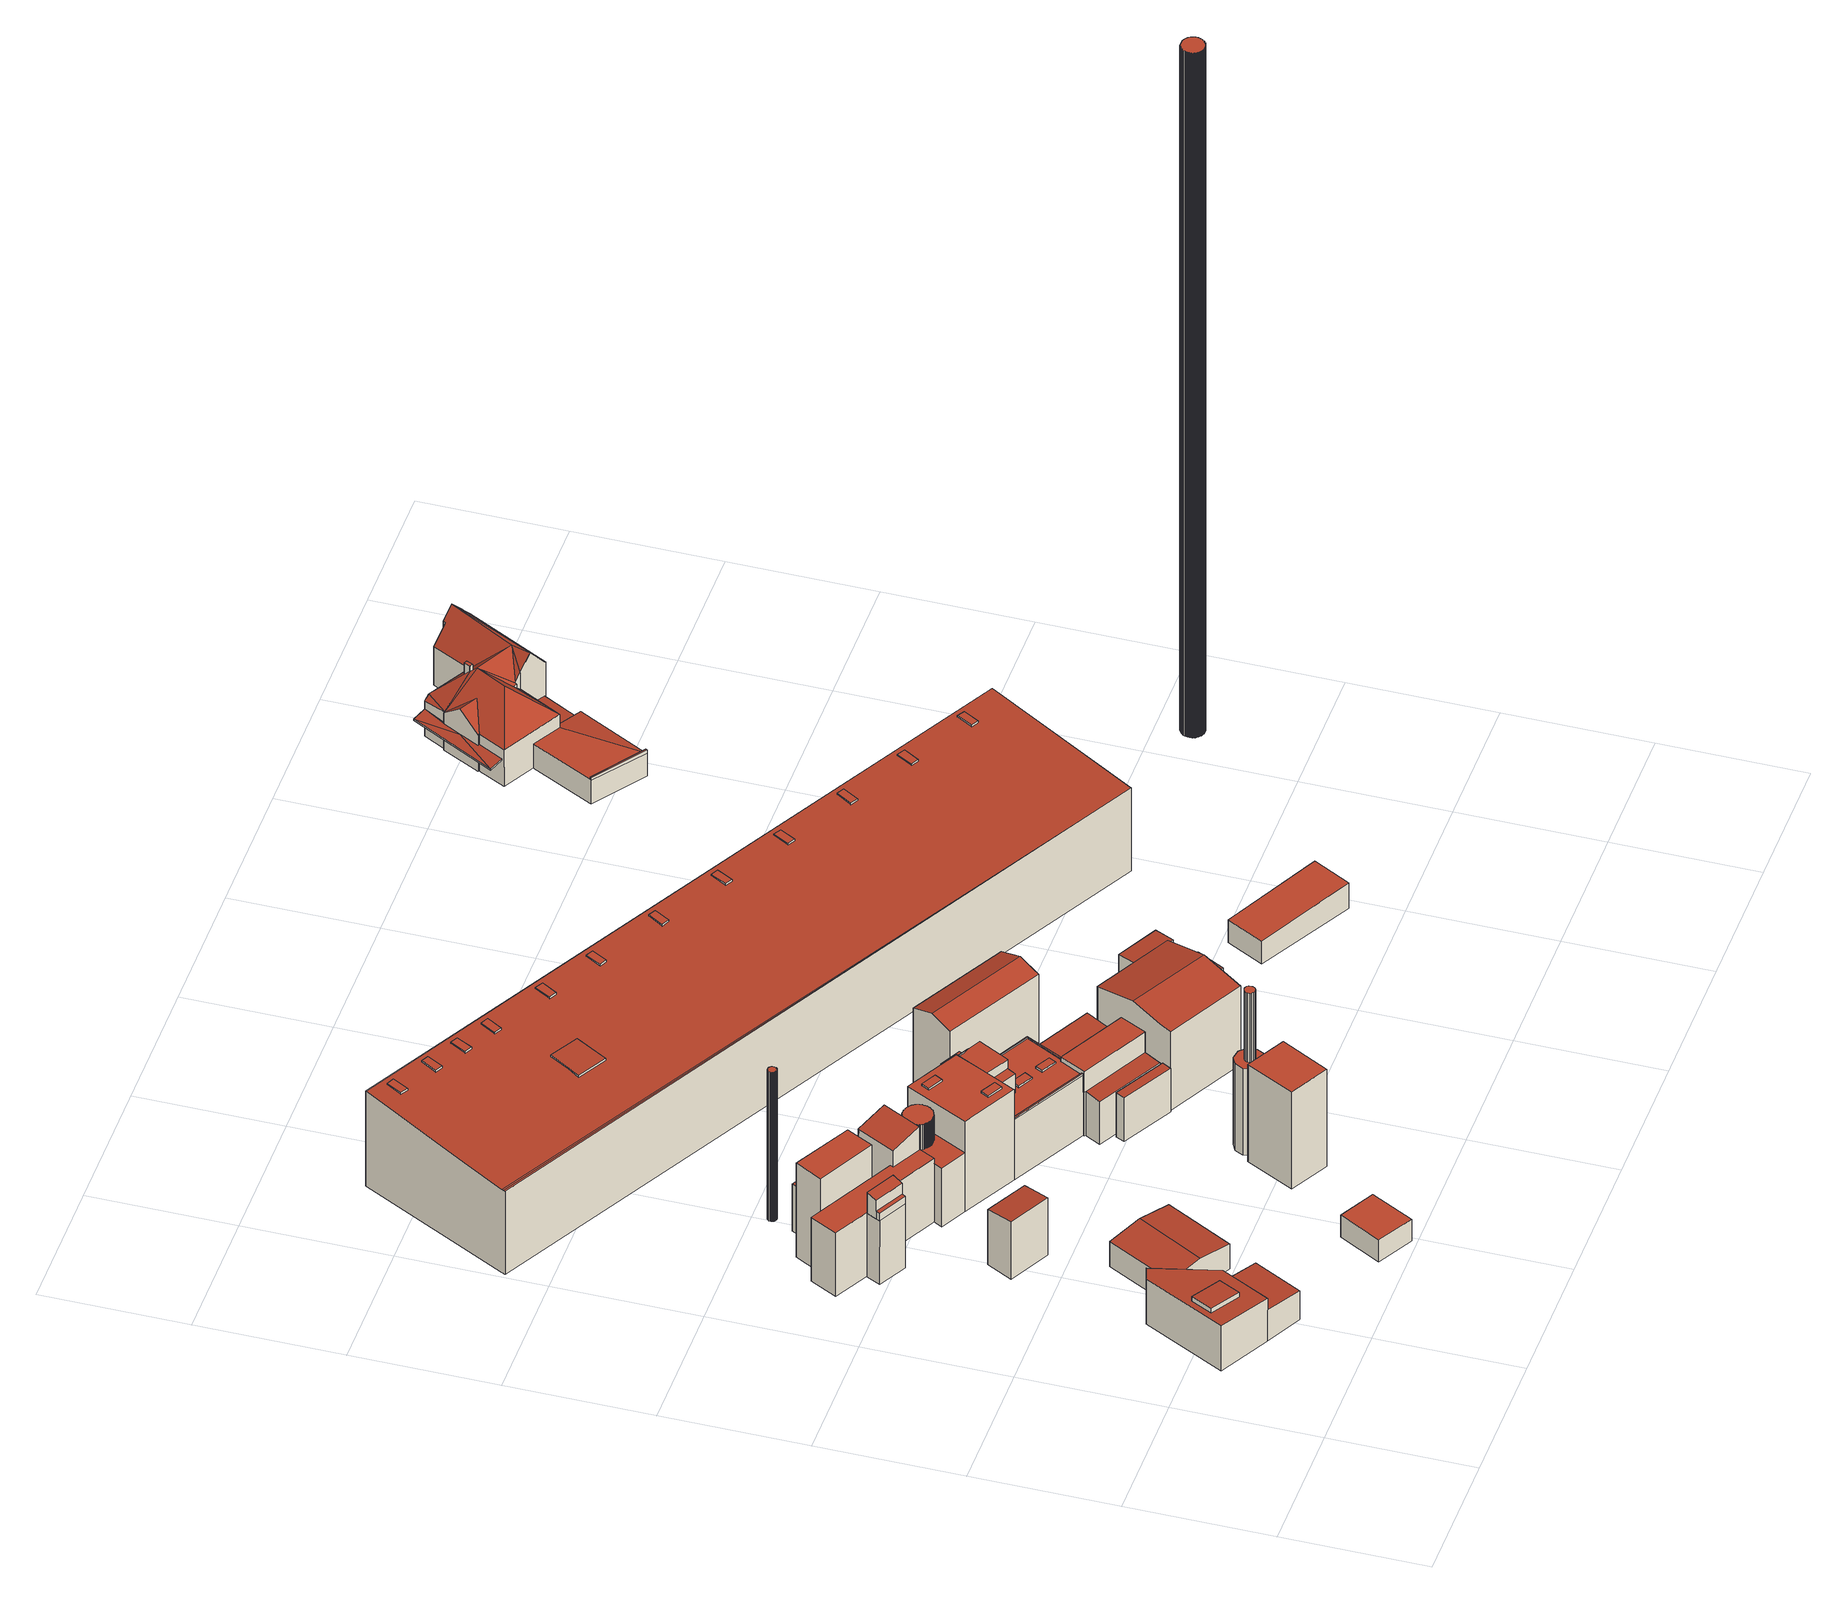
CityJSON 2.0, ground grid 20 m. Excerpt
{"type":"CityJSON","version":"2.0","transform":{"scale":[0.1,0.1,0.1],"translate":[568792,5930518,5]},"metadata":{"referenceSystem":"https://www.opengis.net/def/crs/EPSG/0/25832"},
"CityObjects":{
"building1":{"type":"Building","attributes":{"Grundfläche 2D":"137.976594","Grundhöhe NN":"5.525"},"geometry":[{"type":"Solid","lod":"3","boundaries":[[[[0,1,2,3]],[[4,5,6,7,8],[9,10,11,12]],[[13,14,15,16]],[[10,9,3,2]],[[9,12,0,3]],[[0,12,11,1]],[[2,1,11,10]],[[16,15,17,18]],[[13,16,18,19]],[[14,13,19,20]],[[8,21,17,15,4]],[[4,15,14,5]],[[5,14,20,22,6]],[[7,6,22,23]],[[8,7,23,21]],[[21,23,22,20,19,18,17]]]],"semantics":{"surfaces":[{"type":"RoofSurface"},{"type":"WallSurface"},{"type":"GroundSurface"}],"values":[[0,0,0,1,1,1,1,1,1,1,1,1,1,1,1,2]]}}]},
"building2":{"type":"Building","attributes":{"Grundfläche 2D":"109.393414","Grundhöhe NN":"5.597"},"geometry":[{"type":"Solid","lod":"3","boundaries":[[[[24,25,26,27]],[[28,25,24,29]],[[27,26,30,31]],[[29,24,27,31,32]],[[28,29,32,33]],[[30,26,25,28,33]],[[31,30,33,32]]]],"semantics":{"surfaces":[{"type":"RoofSurface"},{"type":"WallSurface"},{"type":"GroundSurface"}],"values":[[0,0,1,1,1,1,2]]}}]},
"building3":{"type":"Building","attributes":{"Grundfläche 2D":"26.640034","Grundhöhe NN":"5.057"},"geometry":[{"type":"Solid","lod":"3","boundaries":[[[[34,35,36,37]],[[38,39,37,36]],[[39,40,34,37]],[[40,41,35,34]],[[41,38,36,35]],[[41,40,39,38]]]],"semantics":{"surfaces":[{"type":"RoofSurface"},{"type":"WallSurface"},{"type":"GroundSurface"}],"values":[[0,1,1,1,1,2]]}}]},
"building4":{"type":"Building","attributes":{"Grundfläche 2D":"38.339686","Grundhöhe NN":"5.409"},"geometry":[{"type":"Solid","lod":"3","boundaries":[[[[42,43,44,45]],[[46,47,45,44]],[[47,48,42,45]],[[48,49,43,42]],[[49,46,44,43]],[[49,48,47,46]]]],"semantics":{"surfaces":[{"type":"RoofSurface"},{"type":"WallSurface"},{"type":"GroundSurface"}],"values":[[0,1,1,1,1,2]]}}]},
"building5":{"type":"Building","attributes":{"Grundfläche 2D":"38.323027","Grundhöhe NN":"5.623"},"geometry":[{"type":"Solid","lod":"3","boundaries":[[[[50,51,52,53]],[[54,55,53,52]],[[55,56,50,53]],[[56,57,51,50]],[[57,54,52,51]],[[57,56,55,54]]]],"semantics":{"surfaces":[{"type":"RoofSurface"},{"type":"WallSurface"},{"type":"GroundSurface"}],"values":[[0,1,1,1,1,2]]}}]},
"building6":{"type":"Building","attributes":{"Grundfläche 2D":"9.270917","Grundhöhe NN":"5.557"},"geometry":[{"type":"Solid","lod":"3","boundaries":[[[[58,59,60,61]],[[62,63,61,60]],[[63,64,58,61]],[[64,65,59,58]],[[65,62,60,59]],[[65,64,63,62]]]],"semantics":{"surfaces":[{"type":"RoofSurface"},{"type":"WallSurface"},{"type":"GroundSurface"}],"values":[[0,1,1,1,1,2]]}}]},
"building7":{"type":"Building","attributes":{"Grundfläche 2D":"1.098077","Grundhöhe NN":"5.563"},"geometry":[{"type":"Solid","lod":"3","boundaries":[[[[66,67,68,69,70,71,72,73,74,75,76,77,78,79,80,81,82,83,84,85,86,87,88,89,90,91,92,93,94,95,96,97,98,99,100,101,102,103,104,105,106,107,108]],[[109,110,69,68]],[[110,111,70,69]],[[111,112,71,70]],[[112,113,72,71]],[[114,115,67,66]],[[115,109,68,67]],[[113,116,73,72]],[[116,117,74,73]],[[117,118,75,74]],[[118,119,76,75]],[[119,120,77,76]],[[120,121,78,77]],[[121,122,79,78]],[[122,123,80,79]],[[123,124,81,80]],[[124,125,82,81]],[[125,126,83,82]],[[126,127,84,83]],[[127,128,85,84]],[[128,129,86,85]],[[129,130,87,86]],[[130,131,88,87]],[[131,132,89,88]],[[132,133,90,89]],[[133,134,91,90]],[[134,135,92,91]],[[135,136,93,92]],[[136,137,94,93]],[[137,138,95,94]],[[138,139,96,95]],[[139,140,97,96]],[[140,141,98,97]],[[141,142,99,98]],[[142,143,100,99]],[[143,144,101,100]],[[144,145,102,101]],[[145,146,103,102]],[[146,147,104,103]],[[147,148,105,104]],[[148,149,106,105]],[[149,150,107,106]],[[150,151,108,107]],[[151,114,66,108]],[[147,146,145,144,143,142,141,140,139,138,137,136,135,134,133,132,131,130,129,128,127,126,125,124,123,122,121,120,119,118,117,116,113,112,111,110,109,115,114,151,150,149,148]]]],"semantics":{"surfaces":[{"type":"RoofSurface"},{"type":"WallSurface"},{"type":"GroundSurface"}],"values":[[0,1,1,1,1,1,1,1,1,1,1,1,1,1,1,1,1,1,1,1,1,1,1,1,1,1,1,1,1,1,1,1,1,1,1,1,1,1,1,1,1,1,1,1,2]]}}]},
"building8":{"type":"Building","attributes":{"Grundfläche 2D":"495.885421","Grundhöhe NN":"5.409"},"children":["building8-1","building8-2","building8-3","building8-4","building8-5","building8-6","building8-7","building8-8","building8-9","building8-10","building8-11"],"geometry":[{"type":"MultiSurface","lod":"3","boundaries":[[[152,153,154,155,156]],[[157,158,159,160,161,162,163,164,165,166,167,168,169,170,171,172,173,174,175,176,177,178,179,180,181,182,183,184,185,186,187,188,189,190,191,192,193,194,195,196,197,198,199,200,201,202,203,204,205,206,207,208,209,210,211,212,213,214,215,216,217,218,219,220,221,222,223,224,225,226,227,228,229,230,231,232,233,234,235,236,237,238,239,240,241,242,243,244,245,246,247,248,249,250,251,252,253,254,255,256]],[[257,258,259,260,261,262,263,264]],[[265,266,267,268,269,270]],[[271,272,273,274,275,276,277,278,279,280,281,282,283,284,285,286,287,288,289]],[[290,291,292,293,294,295,296],[297,298,299,300,301,302,303,304,305,306,307,308,309,310,311,312,313,314,315,316,317,318,319,320,321,322,323,324,325,326,327,328,329,330,331,332,333,334,335,336,337,338,339,340,341,342,343,344,345,346,347,348,349,350,351,352,353,354,355,356,357,358,359,360,361,362,363,364,365,366,367,368,369,370,371,372,373,374,375,376,377,378,379,380,381,382,383,384,385,386,387,388,389,390,391,392,393,394,395,396]],[[397,398,399,400]],[[401,402,403,404]],[[405,406,407,408,409,410,411,412,413,414,415,416,417,418,419]],[[420,421,422,423]],[[424,425,283,282,154,153,152]],[[281,426,155,154,282]],[[280,427,156,155,426,428,429,430]],[[165,164,326,325]],[[325,324,166,165]],[[324,323,167,166]],[[335,334,256,255]],[[334,333,157,256]],[[333,332,158,157]],[[159,158,332,331]],[[160,159,331,330]],[[330,329,161,160]],[[329,328,162,161]],[[328,327,163,162]],[[164,163,327,326]],[[323,322,168,167]],[[169,168,322,321]],[[170,169,321,320]],[[320,319,171,170]],[[319,318,172,171]],[[318,317,173,172]],[[174,173,317,316]],[[175,174,316,315]],[[315,314,176,175]],[[314,313,177,176]],[[313,312,178,177]],[[312,311,179,178]],[[311,310,180,179]],[[310,309,181,180]],[[309,308,182,181]],[[308,307,183,182]],[[307,306,184,183]],[[306,305,185,184]],[[305,304,186,185]],[[187,186,304,303]],[[303,302,188,187]],[[302,301,189,188]],[[301,300,190,189]],[[300,299,191,190]],[[299,298,192,191]],[[298,297,193,192]],[[297,396,194,193]],[[396,395,195,194]],[[395,394,196,195]],[[394,393,197,196]],[[393,392,198,197]],[[392,391,199,198]],[[391,390,200,199]],[[390,389,201,200]],[[389,388,202,201]],[[203,202,388,387]],[[387,386,204,203]],[[386,385,205,204]],[[206,205,385,384]],[[384,383,207,206]],[[383,382,208,207]],[[382,381,209,208]],[[210,209,381]],[[381,380,210]],[[211,210,380,379]],[[379,378,212,211]],[[378,377,213,212]],[[377,376,214,213]],[[215,214,376,375]],[[216,215,375,374]],[[374,373,217,216]],[[373,372,218,217]],[[372,371,219,218]],[[220,219,371,370]],[[221,220,370,369]],[[369,368,222,221]],[[368,367,223,222]],[[367,366,224,223]],[[366,365,225,224]],[[365,364,226,225]],[[227,226,364,363]],[[228,227,363,362]],[[362,361,229,228]],[[361,360,230,229]],[[360,359,231,230]],[[359,358,232,231]],[[358,357,233,232]],[[357,356,234,233]],[[356,355,235,234]],[[355,354,236,235]],[[354,353,237,236]],[[353,352,238,237]],[[352,351,239,238]],[[351,350,240,239]],[[350,349,241,240]],[[349,348,242,241]],[[348,347,243,242]],[[347,346,244,243]],[[346,345,245,244]],[[345,344,246,245]],[[344,343,247,246]],[[343,342,248,247]],[[342,341,249,248]],[[341,340,250,249]],[[340,339,251,250]],[[339,338,252,251]],[[338,337,253,252]],[[337,336,254,253]],[[255,254,336,335]],[[401,259,258,398]],[[404,273,431,432,272,271,262,261,260,259,401]],[[433,288,434,435,264,263,262,271,289,436]],[[435,399,398,258,257,264]],[[266,265,270,437,287,286,285,284,424,152,156,427,438,439,267]],[[267,439,440,296,268]],[[268,296,295,269]],[[437,270,269,295,441,442,287]],[[287,442,443,434,288]],[[444,274,273,404,403,445]],[[275,274,444,446]],[[277,276,275,446,447]],[[278,277,447,448]],[[427,280,449,438]],[[280,279,278,448,449]],[[290,296,440,450]],[[293,451,452,294]],[[295,294,452,441]],[[435,434,443,453]],[[399,435,453,454]],[[400,399,454,455]],[[397,400,455,456]],[[402,401,398,397,456,457]],[[403,402,457,445]],[[420,405,291,290,421]],[[421,290,450,458,422]],[[406,423,422,458,459,407]],[[423,406,405,420]],[[408,407,459,460]],[[409,408,460,461]],[[410,409,461,462]],[[463,413,412,411,410,462,464]],[[414,413,463,465]],[[417,416,415,414,465,466]],[[417,466,451,293,418]],[[418,293,292,419]],[[419,292,291,405]],[[459,458,450,440,439,438,449,448,447,446,444,445,457,456,455,454,453,443,442,441,452,451,466,465,463,464,462,461,460]]],"semantics":{"surfaces":[{"type":"RoofSurface"},{"type":"WallSurface"},{"type":"GroundSurface"}],"values":[0,0,0,0,0,0,0,0,0,0,1,1,1,1,1,1,1,1,1,1,1,1,1,1,1,1,1,1,1,1,1,1,1,1,1,1,1,1,1,1,1,1,1,1,1,1,1,1,1,1,1,1,1,1,1,1,1,1,1,1,1,1,1,1,1,1,1,1,1,1,1,1,1,1,1,1,1,1,1,1,1,1,1,1,1,1,1,1,1,1,1,1,1,1,1,1,1,1,1,1,1,1,1,1,1,1,1,1,1,1,1,1,1,1,1,1,1,1,1,1,1,1,1,1,1,1,1,1,1,1,1,1,1,1,1,1,1,1,1,1,1,1,1,1,1,1,1,1,1,1,1,2]}}]},
"building8-1":{"type":"BuildingInstallation","parents":["building8"],"geometry":[{"type":"MultiSurface","lod":"3","boundaries":[[[467,468,469,470]],[[471,472,470,469]],[[467,470,472,473]],[[473,474,468,467]],[[469,468,474,471]]],"semantics":{"surfaces":[{"type":"RoofSurface"},{"type":"WallSurface"}],"values":[0,1,1,1,1]}}]},
"building8-2":{"type":"BuildingInstallation","parents":["building8"],"geometry":[{"type":"MultiSurface","lod":"3","boundaries":[[[475,476,477,478]],[[412,479,478,477,411]],[[479,480,475,478]],[[416,476,475,480,415]],[[416,411,477,476]]],"semantics":{"surfaces":[{"type":"RoofSurface"},{"type":"WallSurface"}],"values":[0,1,1,1,1]}}]},
"building8-3":{"type":"BuildingInstallation","parents":["building8"],"geometry":[{"type":"MultiSurface","lod":"3","boundaries":[[[481,480,479,482]],[[412,413,482,479]],[[413,414,481,482]],[[414,415,480,481]]],"semantics":{"surfaces":[{"type":"RoofSurface"},{"type":"WallSurface"}],"values":[0,1,1,1]}}]},
"building8-4":{"type":"BuildingInstallation","parents":["building8"],"geometry":[{"type":"MultiSurface","lod":"3","boundaries":[[[483,484,485,486]],[[487,488,486,485]],[[483,486,488,489]],[[489,490,484,483]],[[485,484,490,487]]],"semantics":{"surfaces":[{"type":"RoofSurface"},{"type":"WallSurface"}],"values":[0,1,1,1,1]}}]},
"building8-5":{"type":"BuildingInstallation","parents":["building8"],"geometry":[{"type":"MultiSurface","lod":"3","boundaries":[[[491,492,493,494]],[[495,496,494,493]],[[496,497,491,494]],[[492,491,497,498]],[[493,492,498,495]]],"semantics":{"surfaces":[{"type":"RoofSurface"},{"type":"WallSurface"}],"values":[0,1,1,1,1]}}]},
"building8-6":{"type":"BuildingInstallation","parents":["building8"],"geometry":[{"type":"MultiSurface","lod":"3","boundaries":[[[499,500,501,502]],[[276,277,499,502]],[[277,278,500,499]],[[278,279,501,500]]],"semantics":{"surfaces":[{"type":"RoofSurface"},{"type":"WallSurface"}],"values":[0,1,1,1]}}]},
"building8-7":{"type":"BuildingInstallation","parents":["building8"],"geometry":[{"type":"MultiSurface","lod":"3","boundaries":[[[429,503,504,505,430]],[[428,506,275,276,502,504,503,429]],[[502,501,505,504]],[[280,430,505,501,279]]],"semantics":{"surfaces":[{"type":"RoofSurface"},{"type":"WallSurface"}],"values":[0,1,1,1]}}]},
"building8-8":{"type":"BuildingInstallation","parents":["building8"],"geometry":[{"type":"MultiSurface","lod":"3","boundaries":[[[507,432,431,508,506,428,426]],[[273,274,508,431]],[[274,275,506,508]],[[426,281,509,507]],[[432,507,509,272]]],"semantics":{"surfaces":[{"type":"RoofSurface"},{"type":"WallSurface"}],"values":[0,1,1,1,1]}}]},
"building8-9":{"type":"BuildingInstallation","parents":["building8"],"geometry":[{"type":"MultiSurface","lod":"3","boundaries":[[[510,511,425,424]],[[284,285,510,424]],[[285,512,511,510]],[[425,511,512,283]]],"semantics":{"surfaces":[{"type":"RoofSurface"},{"type":"WallSurface"}],"values":[0,1,1,1]}}]},
"building8-10":{"type":"BuildingInstallation","parents":["building8"],"geometry":[{"type":"MultiSurface","lod":"3","boundaries":[[[513,514,515,516]],[[516,515,517,518]],[[513,516,518,519]],[[514,513,519,520]],[[515,514,520,517]]],"semantics":{"surfaces":[{"type":"RoofSurface"},{"type":"WallSurface"}],"values":[0,1,1,1,1]}}]},
"building8-11":{"type":"BuildingInstallation","parents":["building8"],"geometry":[{"type":"MultiSurface","lod":"3","boundaries":[[[437,433,436,521]],[[287,288,433,437]],[[289,286,521,436]],[[287,437,521,286]]],"semantics":{"surfaces":[{"type":"RoofSurface"},{"type":"WallSurface"}],"values":[0,1,1,1]}}]},
"building9":{"type":"Building","attributes":{"Grundfläche 2D":"46.608475","Grundhöhe NN":"5.614"},"geometry":[{"type":"Solid","lod":"3","boundaries":[[[[522,523,524,525]],[[523,522,526,527]],[[524,523,527,528]],[[525,524,528,529]],[[522,525,529,526]],[[527,526,529,528]]]],"semantics":{"surfaces":[{"type":"RoofSurface"},{"type":"WallSurface"},{"type":"GroundSurface"}],"values":[[0,1,1,1,1,2]]}}]},
"building10":{"type":"Building","attributes":{"Grundfläche 2D":"11.911009","Grundhöhe NN":"5.605"},"children":["building10-1"],"geometry":[{"type":"Solid","lod":"3","boundaries":[[[[530,531,532,533,534,535,536,537,538,539]],[[540,541,539,538]],[[541,542,530,539]],[[542,543,531,530]],[[543,544,532,531]],[[544,545,533,532]],[[545,546,534,533]],[[546,547,535,534]],[[547,548,536,535]],[[548,549,537,536]],[[549,540,538,537]],[[549,548,547,546,545,544,543,542,541,540]]]],"semantics":{"surfaces":[{"type":"RoofSurface"},{"type":"WallSurface"},{"type":"GroundSurface"}],"values":[[0,1,1,1,1,1,1,1,1,1,1,2]]}}]},
"building10-1":{"type":"BuildingInstallation","parents":["building10"],"geometry":[{"type":"MultiSurface","lod":"3","boundaries":[[[550,551,552,553,554,555,556,557,558,559,560,561,562,563,564,565,566,567,568]],[[569,570,554,553]],[[570,571,555,554]],[[572,569,553,552]],[[571,573,556,555]],[[557,556,573,574]],[[574,575,558,557]],[[575,576,559,558]],[[576,577,560,559]],[[577,578,561,560]],[[578,579,562,561]],[[579,580,563,562]],[[580,581,564,563]],[[581,582,565,564]],[[566,565,582,583]],[[583,584,567,566]],[[584,585,568,567]],[[585,586,550,568]],[[586,587,551,550]],[[587,572,552,551]]],"semantics":{"surfaces":[{"type":"RoofSurface"},{"type":"WallSurface"}],"values":[0,1,1,1,1,1,1,1,1,1,1,1,1,1,1,1,1,1,1,1]}}]},
"building11":{"type":"Building","attributes":{"Grundfläche 2D":"10.652985","Grundhöhe NN":"5.582"},"geometry":[{"type":"Solid","lod":"3","boundaries":[[[[588,589,590,591]],[[592,593,591,590]],[[593,594,588,591]],[[594,595,589,588]],[[595,592,590,589]],[[595,594,593,592]]]],"semantics":{"surfaces":[{"type":"RoofSurface"},{"type":"WallSurface"},{"type":"GroundSurface"}],"values":[[0,1,1,1,1,2]]}}]},
"building12":{"type":"Building","attributes":{"Grundfläche 2D":"98.725440","Grundhöhe NN":"5.495"},"geometry":[{"type":"Solid","lod":"3","boundaries":[[[[596,597,598,599]],[[600,597,596,601]],[[599,598,602,603]],[[601,596,599,603,604]],[[600,601,604,605]],[[602,598,597,600,605]],[[604,603,602,605]]]],"semantics":{"surfaces":[{"type":"RoofSurface"},{"type":"WallSurface"},{"type":"GroundSurface"}],"values":[[0,0,1,1,1,1,2]]}}]},
"building13":{"type":"Building","attributes":{"Grundfläche 2D":"179.184880","Grundhöhe NN":"5.582"},"geometry":[{"type":"Solid","lod":"3","boundaries":[[[[606,607,608,609,610,611]],[[612,613,609,608]],[[614,615,616,617]],[[618,619,620,621,622,623]],[[606,611,624,625]],[[614,617,626,627,623,622,612,608,607,606,625,628]],[[629,613,612,622,621,630]],[[611,610,609,613,629,624]],[[615,614,628,631]],[[616,615,631,632]],[[617,616,632,626]],[[618,623,627,633]],[[619,618,633,634]],[[620,619,634,635]],[[621,620,635,630]],[[632,631,628,625,624,629,630,635,634,633,627,626]]]],"semantics":{"surfaces":[{"type":"RoofSurface"},{"type":"WallSurface"},{"type":"GroundSurface"}],"values":[[0,0,0,0,1,1,1,1,1,1,1,1,1,1,1,2]]}}]},
"building14":{"type":"Building","attributes":{"Grundfläche 2D":"2652.436505","Grundhöhe NN":"5.262"},"children":["building14-1","building14-2","building14-3","building14-4","building14-5","building14-6","building14-7","building14-8","building14-9","building14-10","building14-11","building14-12"],"geometry":[{"type":"Solid","lod":"3","boundaries":[[[[636,637,638,639]],[[640,641,642,643,644],[645,646,647,648,649,650]],[[651,643,642]],[[652,643,651]],[[653,651,642]],[[650,637,636,646,645]],[[650,649,638,637]],[[647,639,638,649,648]],[[647,646,636,639]],[[654,655,656,652,651,653,642,641,640,657,658]],[[643,652,656,659]],[[644,643,659,660]],[[640,644,660,657]],[[656,655,654,658,657,660,659]]]],"semantics":{"surfaces":[{"type":"RoofSurface"},{"type":"WallSurface"},{"type":"GroundSurface"}],"values":[[0,0,0,0,0,1,1,1,1,1,1,1,1,2]]}}]},
"building14-1":{"type":"BuildingInstallation","parents":["building14"],"geometry":[{"type":"MultiSurface","lod":"3","boundaries":[[[661,662,663,664]],[[664,663,665,666]],[[661,664,666,667]],[[662,661,667,668]],[[663,662,668,665]]],"semantics":{"surfaces":[{"type":"RoofSurface"},{"type":"WallSurface"}],"values":[0,1,1,1,1]}}]},
"building14-2":{"type":"BuildingInstallation","parents":["building14"],"geometry":[{"type":"MultiSurface","lod":"3","boundaries":[[[669,670,671,672]],[[672,671,673,674]],[[669,672,674,675]],[[670,669,675,676]],[[671,670,676,673]]],"semantics":{"surfaces":[{"type":"RoofSurface"},{"type":"WallSurface"}],"values":[0,1,1,1,1]}}]},
"building14-3":{"type":"BuildingInstallation","parents":["building14"],"geometry":[{"type":"MultiSurface","lod":"3","boundaries":[[[677,678,679,680]],[[680,679,681,682]],[[677,680,682,683]],[[678,677,683,684]],[[679,678,684,681]]],"semantics":{"surfaces":[{"type":"RoofSurface"},{"type":"WallSurface"}],"values":[0,1,1,1,1]}}]},
"building14-4":{"type":"BuildingInstallation","parents":["building14"],"geometry":[{"type":"MultiSurface","lod":"3","boundaries":[[[685,686,687,688]],[[688,687,689,690]],[[685,688,690,691]],[[686,685,691,692]],[[687,686,692,689]]],"semantics":{"surfaces":[{"type":"RoofSurface"},{"type":"WallSurface"}],"values":[0,1,1,1,1]}}]},
"building14-5":{"type":"BuildingInstallation","parents":["building14"],"geometry":[{"type":"MultiSurface","lod":"3","boundaries":[[[693,694,695,696]],[[696,695,697,698]],[[693,696,698,699]],[[694,693,699,700]],[[695,694,700,697]]],"semantics":{"surfaces":[{"type":"RoofSurface"},{"type":"WallSurface"}],"values":[0,1,1,1,1]}}]},
"building14-6":{"type":"BuildingInstallation","parents":["building14"],"geometry":[{"type":"MultiSurface","lod":"3","boundaries":[[[701,702,703,704]],[[705,702,701,706,707]],[[705,708,703,702]],[[709,704,703,708,710]],[[709,706,701,704]]],"semantics":{"surfaces":[{"type":"RoofSurface"},{"type":"WallSurface"}],"values":[0,1,1,1,1]}}]},
"building14-7":{"type":"BuildingInstallation","parents":["building14"],"geometry":[{"type":"MultiSurface","lod":"3","boundaries":[[[711,712,713,714]],[[714,713,715,716]],[[711,714,716,717]],[[712,711,717,718]],[[713,712,718,715]]],"semantics":{"surfaces":[{"type":"RoofSurface"},{"type":"WallSurface"}],"values":[0,1,1,1,1]}}]},
"building14-8":{"type":"BuildingInstallation","parents":["building14"],"geometry":[{"type":"MultiSurface","lod":"3","boundaries":[[[719,720,721,722]],[[722,721,723,724]],[[719,722,724,725]],[[720,719,725,726]],[[721,720,726,723]]],"semantics":{"surfaces":[{"type":"RoofSurface"},{"type":"WallSurface"}],"values":[0,1,1,1,1]}}]},
"building14-9":{"type":"BuildingInstallation","parents":["building14"],"geometry":[{"type":"MultiSurface","lod":"3","boundaries":[[[727,728,729,730]],[[730,729,731,732]],[[727,730,732,733]],[[728,727,733,734]],[[729,728,734,731]]],"semantics":{"surfaces":[{"type":"RoofSurface"},{"type":"WallSurface"}],"values":[0,1,1,1,1]}}]},
"building14-10":{"type":"BuildingInstallation","parents":["building14"],"geometry":[{"type":"MultiSurface","lod":"3","boundaries":[[[735,736,737,738,739]],[[740,739,738,737,741,742]],[[740,743,735,739]],[[743,744,736,735]],[[744,741,737,736]]],"semantics":{"surfaces":[{"type":"RoofSurface"},{"type":"WallSurface"}],"values":[0,1,1,1,1]}}]},
"building14-11":{"type":"BuildingInstallation","parents":["building14"],"geometry":[{"type":"MultiSurface","lod":"3","boundaries":[[[745,746,747,748]],[[748,747,749,750]],[[745,748,750,751]],[[746,745,751,752]],[[747,746,752,749]]],"semantics":{"surfaces":[{"type":"RoofSurface"},{"type":"WallSurface"}],"values":[0,1,1,1,1]}}]},
"building14-12":{"type":"BuildingInstallation","parents":["building14"],"geometry":[{"type":"MultiSurface","lod":"3","boundaries":[[[753,754,755,756]],[[756,755,757,758]],[[753,756,758,759]],[[754,753,759,760]],[[755,754,760,757]]],"semantics":{"surfaces":[{"type":"RoofSurface"},{"type":"WallSurface"}],"values":[0,1,1,1,1]}}]},
"building15":{"type":"Building","attributes":{"Grundfläche 2D":"88.670145","Grundhöhe NN":"5.543"},"geometry":[{"type":"Solid","lod":"3","boundaries":[[[[761,762,763,764]],[[765,766,764,763]],[[766,767,761,764]],[[767,768,762,761]],[[768,765,763,762]],[[768,767,766,765]]]],"semantics":{"surfaces":[{"type":"RoofSurface"},{"type":"WallSurface"},{"type":"GroundSurface"}],"values":[[0,1,1,1,1,2]]}}]},
"building16":{"type":"Building","attributes":{"Grundfläche 2D":"354.066482","Grundhöhe NN":"5.216"},"children":["building16-1","building16-2"],"geometry":[{"type":"Solid","lod":"3","boundaries":[[[[769,770,771]],[[769,772,773,774]],[[770,769,775]],[[769,776,777]],[[769,777,775]],[[774,778,779,780,776,769]],[[773,781,778,774]],[[782,780,779]],[[783,784,776,780,782]],[[785,783,786,787]],[[788,789,790]],[[789,791,790]],[[792,789,788,793,794,795]],[[770,775,792]],[[792,777,776,789]],[[776,784,796,797]],[[776,797,789]],[[797,791,789]],[[783,785,784]],[[788,790,798,799,800,801,802]],[[775,777,792]],[[803,804,805,806,807,808]],[[805,809,810,806]],[[811,812,813,814]],[[815,816,817,818,819]],[[820,821,816,822]],[[817,816,821]],[[820,822,823]],[[785,796,784]],[[787,797,796,785]],[[786,791,797,787]],[[812,811,824,825]],[[771,820,823,769]],[[826,827,828,829]],[[769,823,822,772]],[[830,826,829,831]],[[781,773,772,822,816,815]],[[832,830,831,833]],[[781,815,819,778]],[[834,832,833,835]],[[834,835,836,779,778,819,818,837]],[[806,782,779,836,838,807]],[[814,813,786,783,782,806,810]],[[839,799,798,790,791,786,813,812,825]],[[800,799,839,840]],[[802,801,841,842]],[[801,800,840,841]],[[793,788,802,842,843]],[[794,793,843,844]],[[795,794,844,845]],[[792,795,845,846]],[[820,771,770,792,846,828,827]],[[847,803,808,807,838,848]],[[804,803,847,849]],[[805,804,849,824,811,809]],[[809,811,814,810]],[[821,820,827,850]],[[817,821,850,851]],[[818,817,851,837]],[[825,824,849,847,848,838,836,835,833,831,829,828,846,845,844,843,842,841,840,839]],[[837,832,834]],[[827,830,832,837,851,850]],[[830,827,826]]]],"semantics":{"surfaces":[{"type":"RoofSurface"},{"type":"WallSurface"},{"type":"GroundSurface"}],"values":[[0,0,0,0,0,0,0,0,0,0,0,0,0,0,0,0,0,0,0,0,0,0,0,0,0,0,0,0,1,1,1,1,1,1,1,1,1,1,1,1,1,1,1,1,1,1,1,1,1,1,1,1,1,1,1,1,1,1,1,2,2,2,2]]}}]},
"building16-1":{"type":"BuildingInstallation","parents":["building16"],"geometry":[{"type":"MultiSurface","lod":"3","boundaries":[[[852,853,854,855,856]],[[853,852,775,777]],[[777,857,854,853]],[[857,858,855,854]],[[858,859,856,855]],[[859,775,852,856]]],"semantics":{"surfaces":[{"type":"RoofSurface"},{"type":"WallSurface"}],"values":[0,1,1,1,1,1]}}]},
"building16-2":{"type":"BuildingInstallation","parents":["building16"],"geometry":[{"type":"MultiSurface","lod":"3","boundaries":[[[860,861,862,863]],[[804,805,863,862]],[[805,808,860,863]],[[861,860,808,803]],[[803,804,862,861]]],"semantics":{"surfaces":[{"type":"RoofSurface"},{"type":"WallSurface"}],"values":[0,1,1,1,1]}}]},
"building17":{"type":"Building","attributes":{"Grundfläche 2D":"7.721328","Grundhöhe NN":"5.551"},"geometry":[{"type":"Solid","lod":"3","boundaries":[[[[864,865,866,867,868,869,870,871,872,873,874,875,876,877,878,879,880,881,882,883,884,885,886,887,888,889,890,891,892,893,894,895,896,897,898,899,900,901,902,903,904,905,906,907,908,909,910,911,912,913,914,915,916,917,918,919,920,921,922,923,924,925,926,927,928,929,930,931,932,933,934,935,936,937,938,939,940,941,942,943,944,945,946,947,948,949,950,951,952,953,954,955,956,957]],[[958,959,868,867]],[[959,960,869,868]],[[961,958,867,866]],[[962,963,952,951]],[[963,964,953,952]],[[964,965,954,953]],[[965,966,955,954]],[[966,967,956,955]],[[967,968,957,956]],[[968,969,864,957]],[[969,970,865,864]],[[970,961,866,865]],[[960,971,870,869]],[[971,972,871,870]],[[972,973,872,871]],[[973,974,873,872]],[[974,975,874,873]],[[975,976,875,874]],[[976,977,876,875]],[[977,978,877,876]],[[978,979,878,877]],[[979,980,879,878]],[[980,981,880,879]],[[981,982,881,880]],[[982,983,882,881]],[[983,984,883,882]],[[984,985,884,883]],[[985,986,885,884]],[[986,987,886,885]],[[987,988,887,886]],[[988,989,888,887]],[[989,990,889,888]],[[990,991,890,889]],[[991,992,891,890]],[[992,993,892,891]],[[993,994,893,892]],[[994,995,894,893]],[[995,996,895,894]],[[996,997,896,895]],[[997,998,897,896]],[[998,999,898,897]],[[999,1000,899,898]],[[1000,1001,900,899]],[[1001,1002,901,900]],[[1002,1003,902,901]],[[1003,1004,903,902]],[[1004,1005,904,903]],[[1005,1006,905,904]],[[1006,1007,906,905]],[[1007,1008,907,906]],[[1008,1009,908,907]],[[1009,1010,909,908]],[[1010,1011,910,909]],[[1011,1012,911,910]],[[1012,1013,912,911]],[[1013,1014,913,912]],[[1014,1015,914,913]],[[1015,1016,915,914]],[[1016,1017,916,915]],[[1017,1018,917,916]],[[1018,1019,918,917]],[[1019,1020,919,918]],[[1020,1021,920,919]],[[1021,1022,921,920]],[[1022,1023,922,921]],[[1023,1024,923,922]],[[1024,1025,924,923]],[[1025,1026,925,924]],[[1026,1027,926,925]],[[1027,1028,927,926]],[[1028,1029,928,927]],[[1029,1030,929,928]],[[1030,1031,930,929]],[[1031,1032,931,930]],[[1032,1033,932,931]],[[1033,1034,933,932]],[[1034,1035,934,933]],[[1035,1036,935,934]],[[1036,1037,936,935]],[[1037,1038,937,936]],[[1038,1039,938,937]],[[1039,1040,939,938]],[[1040,1041,940,939]],[[1041,1042,941,940]],[[1042,1043,942,941]],[[1043,1044,943,942]],[[1044,1045,944,943]],[[1045,1046,945,944]],[[1046,1047,946,945]],[[1047,1048,947,946]],[[1048,1049,948,947]],[[1049,1050,949,948]],[[1050,1051,950,949]],[[1051,962,951,950]],[[964,963,962,1051,1050,1049,1048,1047,1046,1045,1044,1043,1042,1041,1040,1039,1038,1037,1036,1035,1034,1033,1032,1031,1030,1029,1028,1027,1026,1025,1024,1023,1022,1021,1020,1019,1018,1017,1016,1015,1014,1013,1012,1011,1010,1009,1008,1007,1006,1005,1004,1003,1002,1001,1000,999,998,997,996,995,994,993,992,991,990,987,986,985,984,983,982,981,980,979,978,977,976,975,974,973,972,971,960,959,958,961,970,969,968,967,966,965]],[[990,989,987]],[[989,988,987]]]],"semantics":{"surfaces":[{"type":"RoofSurface"},{"type":"WallSurface"},{"type":"GroundSurface"}],"values":[[0,1,1,1,1,1,1,1,1,1,1,1,1,1,1,1,1,1,1,1,1,1,1,1,1,1,1,1,1,1,1,1,1,1,1,1,1,1,1,1,1,1,1,1,1,1,1,1,1,1,1,1,1,1,1,1,1,1,1,1,1,1,1,1,1,1,1,1,1,1,1,1,1,1,1,1,1,1,1,1,1,1,1,1,1,1,1,1,1,1,1,1,1,1,1,2,2,2]]}}]}
},
"vertices":[
[161,184,81],[118,207,84],[103,177,84],[146,154,81],[154,120,73],[190,189,73],[162,279,77],[142,273,77],[82,158,77],[146,154,74],[103,177,77],[118,207,77],[161,184,74],[241,162,51],[190,189,55],[154,120,55],[205,94,51],[154,120,5],[205,94,5],[241,162,5],[190,189,5],[82,158,5],[162,279,5],[142,273,5],
[227,229,53],[279,323,53],[234,348,46],[183,253,46],[323,299,46],[272,205,46],[234,348,6],[183,253,6],[272,205,6],[323,299,6],
[257,465,89],[199,495,89],[180,459,93],[238,429,93],[180,459,1],[238,429,1],[257,465,1],[199,495,1],
[140,724,155],[120,686,155],[201,645,155],[220,682,155],[201,645,4],[220,682,4],[140,724,4],[120,686,4],
[371,92,41],[339,33,41],[389,6,41],[421,66,41],[389,6,6],[421,66,6],[371,92,6],[339,33,6],
[221,724,81],[185,743,81],[175,723,81],[210,704,81],[175,723,6],[210,704,6],[221,724,6],[185,743,6],
[203,779,245],[202,779,245],[201,779,245],[200,779,245],[199,779,245],[198,779,245],[198,778,245],[197,778,245],[196,777,245],[195,776,245],[195,775,245],[195,774,245],[195,773,245],[195,772,245],[195,771,245],[195,770,245],[196,770,245],[196,769,245],[197,769,245],[197,768,245],[198,768,245],[199,768,245],[199,767,245],[200,767,245],[201,767,245],[202,767,245],[203,768,245],[204,768,245],[204,769,245],[205,769,245],[205,770,245],[206,770,245],[206,771,245],[206,772,245],[206,773,245],[206,774,245],[206,775,245],[206,776,245],[205,776,245],[205,777,245],[204,777,245],[204,778,245],[203,778,245],[201,779,6],[200,779,6],[199,779,6],[198,779,6],[198,778,6],[203,779,6],[202,779,6],[197,778,6],[196,777,6],[195,776,6],[195,775,6],[195,774,6],[195,773,6],[195,772,6],[195,771,6],[195,770,6],[196,770,6],[196,769,6],[197,769,6],[197,768,6],[198,768,6],[199,768,6],[199,767,6],[200,767,6],[201,767,6],[202,767,6],[203,768,6],[204,768,6],[204,769,6],[205,769,6],[205,770,6],[206,770,6],[206,771,6],[206,772,6],[206,773,6],[206,774,6],[206,775,6],[206,776,6],[205,776,6],[205,777,6],[204,777,6],[204,778,6],[203,778,6],
[384,554,145],[418,536,145],[419,536,145],[442,579,145],[406,597,145],[283,630,138],[282,630,138],[281,629,138],[280,628,138],[279,627,138],[278,626,138],[277,626,138],[277,625,138],[276,623,138],[275,622,138],[275,621,138],[274,620,138],[274,619,138],[274,618,138],[273,617,138],[273,615,138],[273,614,138],[273,613,138],[273,612,138],[273,610,138],[274,609,138],[274,608,138],[274,607,138],[275,606,138],[275,605,138],[276,603,138],[276,602,138],[277,601,138],[278,600,138],[279,600,138],[280,599,138],[281,598,138],[282,597,138],[283,596,138],[284,596,138],[285,595,138],[286,595,138],[287,594,138],[288,594,138],[289,594,138],[291,594,138],[292,594,138],[293,594,138],[294,594,138],[296,594,138],[297,594,138],[298,594,138],[299,595,138],[300,595,138],[302,596,138],[303,596,138],[304,597,138],[305,598,138],[306,598,138],[307,599,138],[307,600,138],[308,601,138],[309,602,138],[310,603,138],[310,604,138],[311,605,138],[311,606,138],[312,607,138],[312,609,138],[312,610,138],[312,611,138],[312,612,138],[313,614,138],[312,615,138],[312,616,138],[312,617,138],[312,618,138],[311,620,138],[311,621,138],[310,622,138],[310,623,138],[309,624,138],[309,625,138],[308,626,138],[307,627,138],[306,628,138],[305,629,138],[304,629,138],[303,630,138],[302,631,138],[301,631,138],[300,632,138],[299,632,138],[297,632,138],[296,633,138],[295,633,138],[294,633,138],[292,633,138],[291,633,138],[290,633,138],[289,633,138],[288,632,138],[286,632,138],[285,631,138],[284,631,138],[469,451,107],[563,403,107],[581,439,107],[490,486,107],[488,487,107],[486,488,107],[468,454,107],[467,452,107],[362,512,149],[406,597,148],[406,598,148],[330,638,148],[285,550,149],[361,510,149],[486,488,100],[488,487,100],[490,486,100],[518,541,100],[439,582,100],[446,596,100],[453,609,100],[423,624,100],[416,611,100],[409,596,100],[442,579,100],[419,536,100],[418,536,100],[384,554,100],[377,541,100],[362,512,100],[361,510,100],[468,454,100],[469,456,100],[293,657,98],[265,603,98],[266,603,98],[255,581,98],[248,569,98],[285,550,98],[330,638,98],[286,595,98],[285,595,98],[284,596,98],[283,596,98],[282,597,98],[281,598,98],[280,599,98],[279,600,98],[278,600,98],[277,601,98],[276,602,98],[276,603,98],[275,605,98],[275,606,98],[274,607,98],[274,608,98],[274,609,98],[273,610,98],[273,612,98],[273,613,98],[273,614,98],[273,615,98],[273,617,98],[274,618,98],[274,619,98],[274,620,98],[275,621,98],[275,622,98],[276,623,98],[277,625,98],[277,626,98],[278,626,98],[279,627,98],[280,628,98],[281,629,98],[282,630,98],[283,630,98],[284,631,98],[285,631,98],[286,632,98],[288,632,98],[289,633,98],[290,633,98],[291,633,98],[292,633,98],[294,633,98],[295,633,98],[296,633,98],[297,632,98],[299,632,98],[300,632,98],[301,631,98],[302,631,98],[303,630,98],[304,629,98],[305,629,98],[306,628,98],[307,627,98],[308,626,98],[309,625,98],[309,624,98],[310,623,98],[310,622,98],[311,621,98],[311,620,98],[312,618,98],[312,617,98],[312,616,98],[312,615,98],[313,614,98],[312,612,98],[312,611,98],[312,610,98],[312,609,98],[312,607,98],[311,606,98],[311,605,98],[310,604,98],[310,603,98],[309,602,98],[308,601,98],[307,600,98],[307,599,98],[306,598,98],[305,598,98],[304,597,98],[303,596,98],[302,596,98],[300,595,98],[299,595,98],[298,594,98],[297,594,98],[296,594,98],[294,594,98],[293,594,98],[292,594,98],[291,594,98],[289,594,98],[288,594,98],[287,594,98],[551,380,72],[563,403,74],[469,451,74],[457,429,72],[581,439,76],[608,491,80],[517,538,80],[490,486,76],[265,603,106],[224,624,106],[226,629,106],[102,693,106],[82,655,106],[130,630,106],[129,629,106],[122,615,106],[120,610,106],[160,589,106],[163,594,106],[170,608,106],[177,621,106],[255,581,106],[266,603,106],[265,603,143],[293,657,143],[252,678,132],[224,624,132],[384,554,131],[418,536,131],[442,579,102],[406,597,100],[438,580,102],[438,580,143],[409,596,143],[490,486,102],[488,487,102],[468,454,103],[468,454,74],[467,452,74],[469,456,103],[361,510,103],[406,597,4],[406,598,4],[330,638,4],[285,550,4],[361,510,4],[468,454,4],[518,541,4],[517,538,4],[439,582,4],[453,609,4],[423,624,4],[409,596,4],[293,657,4],[255,581,4],[248,569,4],[467,452,4],[469,451,4],[457,429,4],[551,380,4],[608,491,4],[252,678,4],[226,629,4],[102,693,4],[82,655,4],[130,630,4],[120,610,4],[129,629,4],[160,589,4],[177,621,4],
[449,523,103],[428,534,103],[422,523,103],[443,512,103],[422,523,100],[443,512,100],[449,523,100],[428,534,100],
[163,594,136],[170,608,140],[129,629,140],[122,615,136],[122,615,119],[163,594,119],
[160,589,118],[120,610,118],
[357,611,151],[336,622,151],[330,611,151],[351,600,151],[330,611,148],[351,600,148],[357,611,148],[336,622,148],
[364,536,152],[343,547,152],[337,536,152],[358,525,152],[337,536,149],[358,525,149],[364,536,149],[343,547,149],
[453,609,113],[423,624,113],[416,611,113],[446,596,113],
[439,582,141],[446,596,126],[416,611,126],[439,582,102],
[516,540,102],[518,541,102],[516,540,100],
[377,541,131],[411,524,131],[411,524,100],
[485,503,103],[464,514,103],[459,504,103],[480,493,103],[459,504,100],[480,493,100],[485,503,100],[464,514,100],
[362,512,103],
[496,148,162],[532,215,162],[477,244,162],[442,177,162],[496,148,6],[532,215,6],[477,244,6],[442,177,6],
[487,254,145],[489,242,145],[498,233,145],[510,231,145],[521,236,145],[527,247,145],[525,260,145],[517,269,145],[504,271,145],[493,265,145],[504,271,6],[493,265,6],[487,254,6],[489,242,6],[498,233,6],[510,231,6],[521,236,6],[527,247,6],[525,260,6],[517,269,6],
[514,249,256],[514,251,256],[514,254,256],[512,256,256],[511,257,256],[509,258,256],[507,258,256],[504,257,256],[502,256,256],[501,254,256],[500,252,256],[500,249,256],[501,247,256],[503,245,256],[505,244,256],[507,244,256],[509,244,256],[511,245,256],[513,247,256],[512,256,145],[511,257,145],[509,258,145],[514,254,145],[507,258,145],[504,257,145],[502,256,145],[501,254,145],[500,252,145],[500,249,145],[501,247,145],[503,245,145],[505,244,145],[507,244,145],[509,244,145],[511,245,145],[513,247,145],[514,249,145],[514,251,145],
[540,363,76],[546,375,77],[475,413,77],[469,401,76],[475,413,6],[469,401,6],[540,363,6],[546,375,6],
[619,581,140],[482,653,140],[468,625,129],[605,553,129],[498,682,129],[634,610,129],[468,625,5],[605,553,5],[634,610,5],[498,682,5],
[653,307,132],[672,343,140],[682,363,145],[572,421,145],[551,380,135],[543,364,132],[711,419,132],[601,476,132],[672,343,131],[681,338,131],[702,377,131],[692,382,131],[716,413,130],[730,440,128],[672,470,128],[660,446,130],[711,419,130],[710,416,130],[543,364,6],[653,307,6],[692,382,6],[710,416,6],[672,343,6],[601,476,6],[660,446,6],[681,338,6],[702,377,6],[716,413,6],[730,440,6],[672,470,6],
[259,1077,148],[235,1033,145],[276,1011,145],[299,1055,148],[118,1272,155],[37,1120,141],[7,1063,136],[974,546,136],[1087,760,154],[244,1049,144],[259,1077,146],[299,1055,146],[288,1034,144],[276,1011,142],[235,1033,142],[6,1061,136],[5,1058,136],[7,1062,136],[7,1062,3],[6,1061,3],[5,1058,3],[118,1272,3],[7,1063,3],[974,546,3],[1087,760,3],
[138,1224,155],[149,1246,156],[139,1251,156],[128,1230,155],[139,1251,154],[128,1230,152],[138,1224,152],[149,1246,154],
[368,1103,155],[380,1124,156],[369,1130,156],[358,1108,155],[369,1130,154],[358,1108,152],[368,1103,152],[380,1124,154],
[640,959,155],[651,981,156],[641,986,156],[630,964,155],[641,986,154],[630,964,152],[640,959,152],[651,981,154],
[192,1196,155],[203,1218,156],[193,1223,156],[181,1201,155],[193,1223,154],[181,1201,152],[192,1196,152],[203,1218,154],
[834,856,155],[846,878,156],[836,883,156],[824,862,155],[836,883,154],[824,862,152],[834,856,152],[846,878,154],
[929,834,156],[918,812,155],[928,807,155],[940,828,156],[918,812,152],[929,834,154],[921,817,152],[928,807,152],[940,828,154],[932,813,152],
[543,1011,155],[554,1032,156],[544,1037,156],[532,1016,155],[544,1037,154],[532,1016,152],[543,1011,152],[554,1032,154],
[283,1148,155],[295,1169,156],[284,1174,156],[273,1153,155],[284,1174,154],[273,1153,152],[283,1148,152],[295,1169,154],
[446,1062,155],[457,1083,156],[447,1088,156],[436,1067,155],[447,1088,154],[436,1067,152],[446,1062,152],[457,1083,154],
[1021,758,155],[1032,779,156],[1022,785,156],[1021,782,156],[1011,763,155],[1011,763,152],[1022,785,154],[1021,782,154],[1021,758,152],[1032,779,154],
[237,1172,155],[248,1194,156],[238,1199,156],[227,1177,155],[238,1199,154],[227,1177,152],[237,1172,152],[248,1194,154],
[737,908,155],[748,929,156],[738,935,156],[727,913,155],[738,935,154],[727,913,152],[737,908,152],[748,929,154],
[1009,320,46],[875,391,41],[847,339,41],[981,268,46],[847,339,5],[981,268,5],[1009,320,5],[875,391,5],
[953,1425,61],[977,1453,64],[970,1456,58],[951,1426,61],[937,1400,85],[963,1386,85],[992,1405,100],[994,1396,106],[992,1404,100],[925,1372,61],[905,1334,61],[971,1354,106],[923,1373,61],[990,1288,61],[993,1293,61],[1009,1354,75],[1014,1351,69],[1023,1349,61],[1015,1353,69],[1100,1461,109],[1049,1368,106],[1038,1341,109],[1023,1349,88],[1039,1420,64],[1087,1468,90],[1085,1464,90],[1067,1474,64],[1014,1351,75],[1015,1353,76],[1060,1329,80],[1062,1328,78],[1124,1445,78],[1114,1450,90],[1116,1453,90],[904,1221,40],[976,1171,38],[977,1173,38],[990,1288,40],[950,1310,40],[905,1223,40],[1030,1273,38],[993,1293,40],[1030,1273,25],[1060,1329,25],[1023,1349,29],[993,1293,29],[923,1373,44],[937,1400,44],[889,1346,40],[907,1337,44],[925,1372,44],[970,1456,45],[953,1465,40],[951,1426,44],[953,1425,44],[1030,1273,2],[1060,1329,2],[953,1425,42],[970,1456,42],[970,1456,2],[953,1425,2],[951,1426,42],[951,1426,2],[923,1373,42],[923,1373,2],[925,1372,42],[925,1372,2],[905,1334,2],[907,1337,42],[950,1310,2],[1062,1328,2],[1124,1445,2],[1114,1450,2],[1116,1453,2],[1087,1468,2],[1085,1464,2],[1067,1474,2],[1039,1420,2],[904,1221,2],[905,1223,2],[976,1171,2],[953,1465,38],[889,1346,38],
[992,1405,109],[992,1404,109],[996,1402,109],[1000,1411,109],[996,1413,109],[996,1402,100],[1000,1411,90],[996,1413,90],
[905,1223,44],[904,1221,44],[976,1171,44],[977,1173,44],
[1252,567,1105],[1251,567,1105],[1250,567,1105],[1249,567,1105],[1248,567,1105],[1247,566,1105],[1246,566,1105],[1246,565,1105],[1245,565,1105],[1244,564,1105],[1243,564,1105],[1242,563,1105],[1242,562,1105],[1241,562,1105],[1240,561,1105],[1240,560,1105],[1239,559,1105],[1239,558,1105],[1239,557,1105],[1238,556,1105],[1238,555,1105],[1238,554,1105],[1238,553,1105],[1238,552,1105],[1238,551,1105],[1238,550,1105],[1238,549,1105],[1238,548,1105],[1238,547,1105],[1239,546,1105],[1239,545,1105],[1239,544,1105],[1240,543,1105],[1241,542,1105],[1242,541,1105],[1243,540,1105],[1244,539,1105],[1245,538,1105],[1246,538,1105],[1247,537,1105],[1248,537,1105],[1249,536,1105],[1250,536,1105],[1251,536,1105],[1252,536,1105],[1253,536,1105],[1254,536,1105],[1255,536,1105],[1256,536,1105],[1257,537,1105],[1258,537,1105],[1259,537,1105],[1260,538,1105],[1261,538,1105],[1262,538,1105],[1262,539,1105],[1263,540,1105],[1264,540,1105],[1265,541,1105],[1265,542,1105],[1266,543,1105],[1267,544,1105],[1267,545,1105],[1268,546,1105],[1268,547,1105],[1268,548,1105],[1269,549,1105],[1269,550,1105],[1269,551,1105],[1269,552,1105],[1269,553,1105],[1269,554,1105],[1269,555,1105],[1268,556,1105],[1268,557,1105],[1268,558,1105],[1267,558,1105],[1267,559,1105],[1266,560,1105],[1266,561,1105],[1265,562,1105],[1264,563,1105],[1263,564,1105],[1262,564,1105],[1262,565,1105],[1261,565,1105],[1260,566,1105],[1259,566,1105],[1258,567,1105],[1257,567,1105],[1256,567,1105],[1255,567,1105],[1254,567,1105],[1253,567,1105],[1249,567,6],[1248,567,6],[1247,566,6],[1250,567,6],[1259,566,6],[1258,567,6],[1257,567,6],[1256,567,6],[1255,567,6],[1254,567,6],[1253,567,6],[1252,567,6],[1251,567,6],[1246,566,6],[1246,565,6],[1245,565,6],[1244,564,6],[1243,564,6],[1242,563,6],[1242,562,6],[1241,562,6],[1240,561,6],[1240,560,6],[1239,559,6],[1239,558,6],[1239,557,6],[1238,556,6],[1238,555,6],[1238,554,6],[1238,553,6],[1238,552,6],[1238,551,6],[1238,550,6],[1238,549,6],[1238,548,6],[1238,547,6],[1239,546,6],[1239,545,6],[1239,544,6],[1240,543,6],[1241,542,6],[1242,541,6],[1243,540,6],[1244,539,6],[1245,538,6],[1246,538,6],[1247,537,6],[1248,537,6],[1249,536,6],[1250,536,6],[1251,536,6],[1252,536,6],[1253,536,6],[1254,536,6],[1255,536,6],[1256,536,6],[1257,537,6],[1258,537,6],[1259,537,6],[1260,538,6],[1261,538,6],[1262,538,6],[1262,539,6],[1263,540,6],[1264,540,6],[1265,541,6],[1265,542,6],[1266,543,6],[1267,544,6],[1267,545,6],[1268,546,6],[1268,547,6],[1268,548,6],[1269,549,6],[1269,550,6],[1269,551,6],[1269,552,6],[1269,553,6],[1269,554,6],[1269,555,6],[1268,556,6],[1268,557,6],[1268,558,6],[1267,558,6],[1267,559,6],[1266,560,6],[1266,561,6],[1265,562,6],[1264,563,6],[1263,564,6],[1262,564,6],[1262,565,6],[1261,565,6],[1260,566,6]
]}
